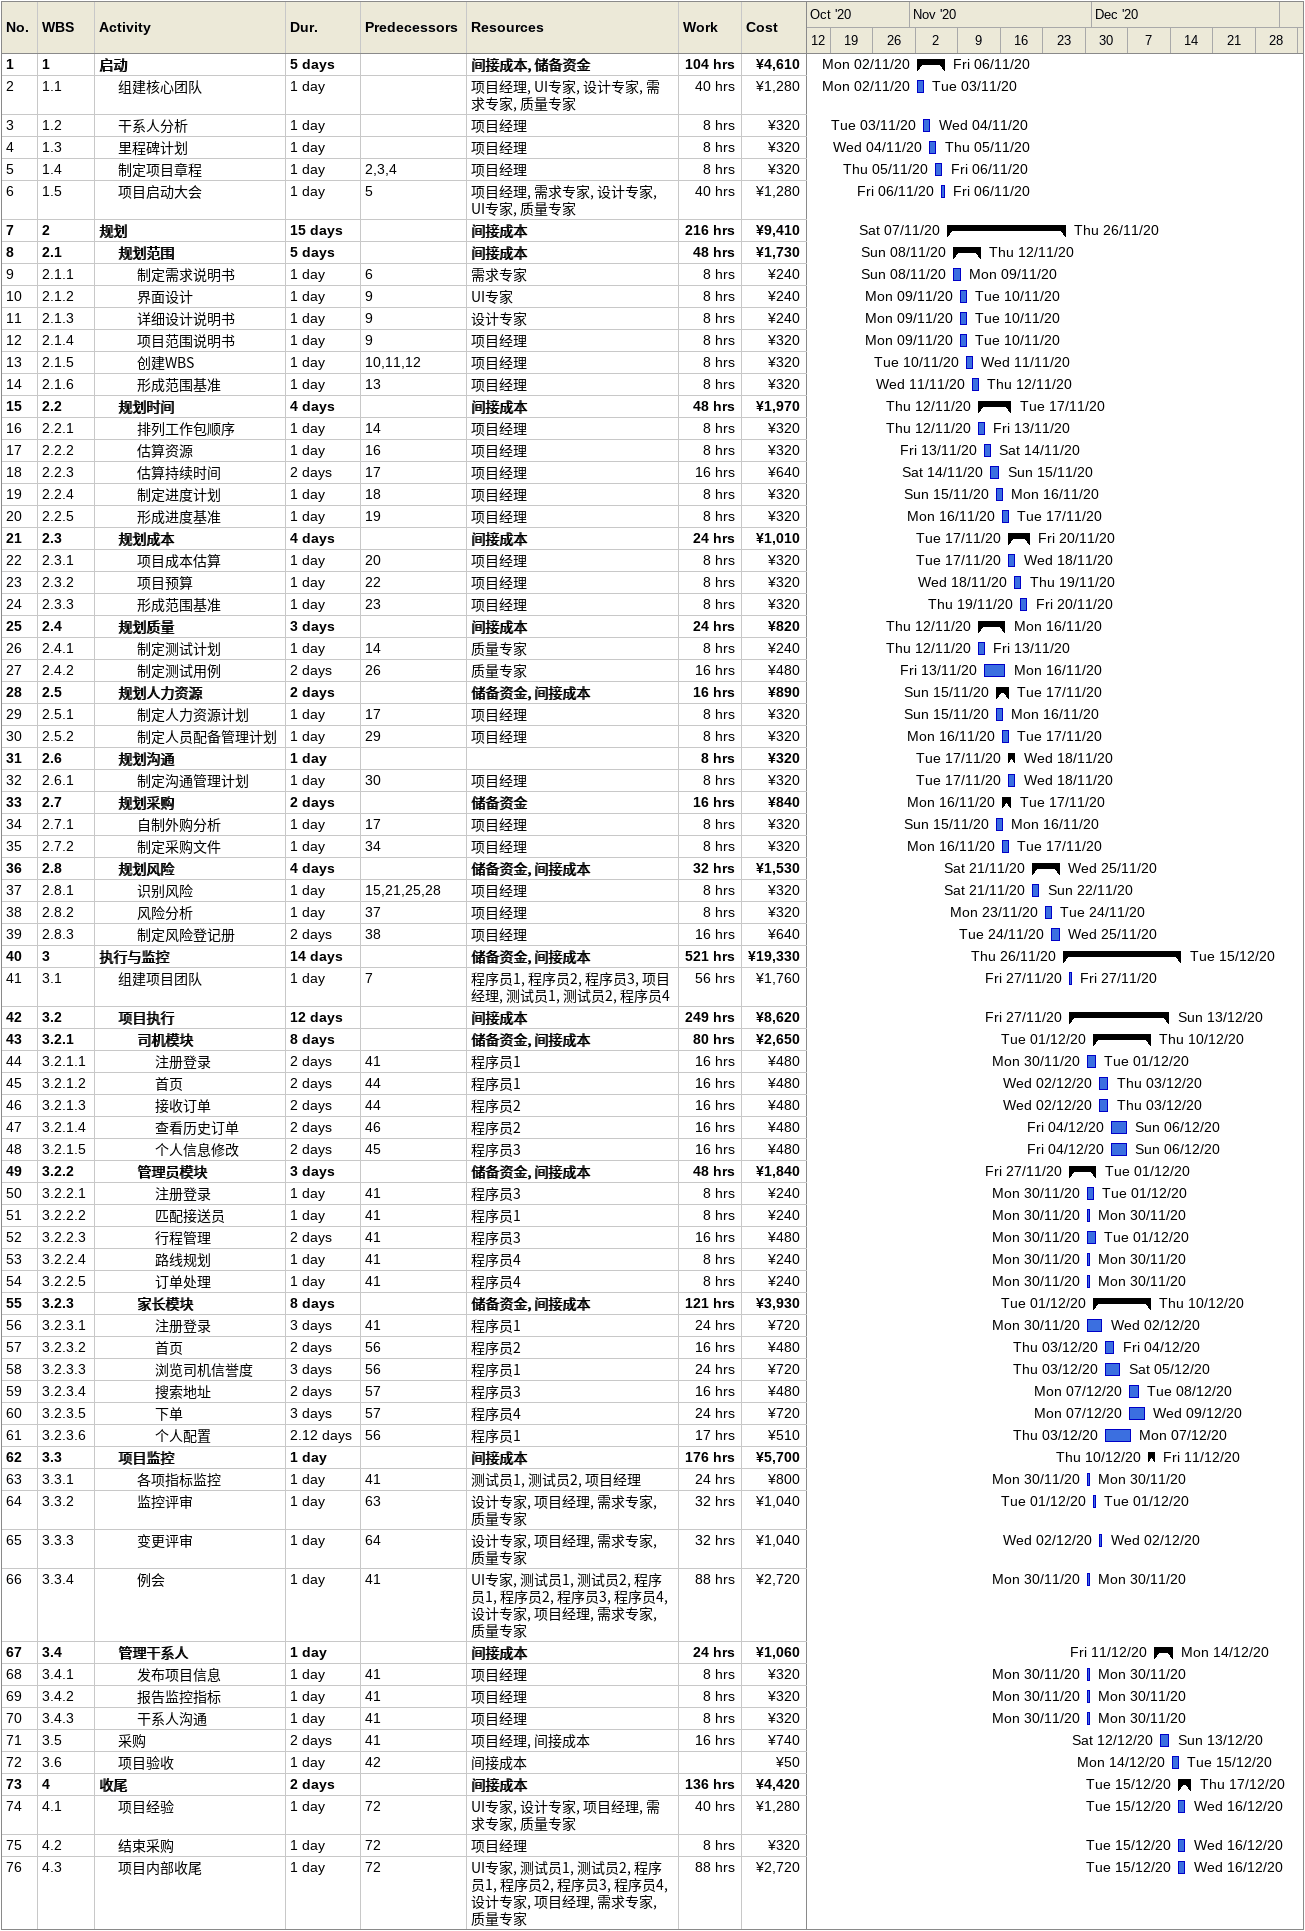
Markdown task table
| ID | WBS | Task | Duration | Start | Finish | Predecessors | Resources | Work (h) | Cost (¥) |
|---|---|---|---|---|---|---|---|---|---|
| 1 | 1 | **启动** | 5d | 2020-11-02 | 2020-11-06 |  | 间接成本, 储备资金 | 104 | 4610 |
| 2 | 1.1 | 组建核心团队 | 1d | 2020-11-02 | 2020-11-03 |  | 项目经理, UI专家, 设计专家, 需求专家, 质量专家 | 40 | 1280 |
| 3 | 1.2 | 干系人分析 | 1d | 2020-11-03 | 2020-11-04 |  | 项目经理 | 8 | 320 |
| 4 | 1.3 | 里程碑计划 | 1d | 2020-11-04 | 2020-11-05 |  | 项目经理 | 8 | 320 |
| 5 | 1.4 | 制定项目章程 | 1d | 2020-11-05 | 2020-11-06 | 2, 3, 4 | 项目经理 | 8 | 320 |
| 6 | 1.5 | 项目启动大会 | 1d | 2020-11-06 | 2020-11-06 | 5 | 项目经理, 需求专家, 设计专家, UI专家, 质量专家 | 40 | 1280 |
| 7 | 2 | **规划** | 15d | 2020-11-07 | 2020-11-26 |  | 间接成本 | 216 | 9410 |
| 8 | 2.1 | **规划范围** | 5d | 2020-11-08 | 2020-11-12 |  | 间接成本 | 48 | 1730 |
| 9 | 2.1.1 | 制定需求说明书 | 1d | 2020-11-08 | 2020-11-09 | 6 | 需求专家 | 8 | 240 |
| 10 | 2.1.2 | 界面设计 | 1d | 2020-11-09 | 2020-11-10 | 9 | UI专家 | 8 | 240 |
| 11 | 2.1.3 | 详细设计说明书 | 1d | 2020-11-09 | 2020-11-10 | 9 | 设计专家 | 8 | 240 |
| 12 | 2.1.4 | 项目范围说明书 | 1d | 2020-11-09 | 2020-11-10 | 9 | 项目经理 | 8 | 320 |
| 13 | 2.1.5 | 创建WBS | 1d | 2020-11-10 | 2020-11-11 | 10, 11, 12 | 项目经理 | 8 | 320 |
| 14 | 2.1.6 | 形成范围基准 | 1d | 2020-11-11 | 2020-11-12 | 13 | 项目经理 | 8 | 320 |
| 15 | 2.2 | **规划时间** | 4d | 2020-11-12 | 2020-11-17 |  | 间接成本 | 48 | 1970 |
| 16 | 2.2.1 | 排列工作包顺序 | 1d | 2020-11-12 | 2020-11-13 | 14 | 项目经理 | 8 | 320 |
| 17 | 2.2.2 | 估算资源 | 1d | 2020-11-13 | 2020-11-14 | 16 | 项目经理 | 8 | 320 |
| 18 | 2.2.3 | 估算持续时间 | 2d | 2020-11-14 | 2020-11-15 | 17 | 项目经理 | 16 | 640 |
| 19 | 2.2.4 | 制定进度计划 | 1d | 2020-11-15 | 2020-11-16 | 18 | 项目经理 | 8 | 320 |
| 20 | 2.2.5 | 形成进度基准 | 1d | 2020-11-16 | 2020-11-17 | 19 | 项目经理 | 8 | 320 |
| 21 | 2.3 | **规划成本** | 4d | 2020-11-17 | 2020-11-20 |  | 间接成本 | 24 | 1010 |
| 22 | 2.3.1 | 项目成本估算 | 1d | 2020-11-17 | 2020-11-18 | 20 | 项目经理 | 8 | 320 |
| 23 | 2.3.2 | 项目预算 | 1d | 2020-11-18 | 2020-11-19 | 22 | 项目经理 | 8 | 320 |
| 24 | 2.3.3 | 形成范围基准 | 1d | 2020-11-19 | 2020-11-20 | 23 | 项目经理 | 8 | 320 |
| 25 | 2.4 | **规划质量** | 3d | 2020-11-12 | 2020-11-16 |  | 间接成本 | 24 | 820 |
| 26 | 2.4.1 | 制定测试计划 | 1d | 2020-11-12 | 2020-11-13 | 14 | 质量专家 | 8 | 240 |
| 27 | 2.4.2 | 制定测试用例 | 2d | 2020-11-13 | 2020-11-16 | 26 | 质量专家 | 16 | 480 |
| 28 | 2.5 | **规划人力资源** | 2d | 2020-11-15 | 2020-11-17 |  | 储备资金, 间接成本 | 16 | 890 |
| 29 | 2.5.1 | 制定人力资源计划 | 1d | 2020-11-15 | 2020-11-16 | 17 | 项目经理 | 8 | 320 |
| 30 | 2.5.2 | 制定人员配备管理计划 | 1d | 2020-11-16 | 2020-11-17 | 29 | 项目经理 | 8 | 320 |
| 31 | 2.6 | **规划沟通** | 1d | 2020-11-17 | 2020-11-18 |  |  | 8 | 320 |
| 32 | 2.6.1 | 制定沟通管理计划 | 1d | 2020-11-17 | 2020-11-18 | 30 | 项目经理 | 8 | 320 |
| 33 | 2.7 | **规划采购** | 2d | 2020-11-16 | 2020-11-17 |  | 储备资金 | 16 | 840 |
| 34 | 2.7.1 | 自制外购分析 | 1d | 2020-11-15 | 2020-11-16 | 17 | 项目经理 | 8 | 320 |
| 35 | 2.7.2 | 制定采购文件 | 1d | 2020-11-16 | 2020-11-17 | 34 | 项目经理 | 8 | 320 |
| 36 | 2.8 | **规划风险** | 4d | 2020-11-21 | 2020-11-25 |  | 储备资金, 间接成本 | 32 | 1530 |
| 37 | 2.8.1 | 识别风险 | 1d | 2020-11-21 | 2020-11-22 | 15, 21, 25, 28 | 项目经理 | 8 | 320 |
| 38 | 2.8.2 | 风险分析 | 1d | 2020-11-23 | 2020-11-24 | 37 | 项目经理 | 8 | 320 |
| 39 | 2.8.3 | 制定风险登记册 | 2d | 2020-11-24 | 2020-11-25 | 38 | 项目经理 | 16 | 640 |
| 40 | 3 | **执行与监控** | 14d | 2020-11-26 | 2020-12-15 |  | 储备资金, 间接成本 | 521 | 19330 |
| 41 | 3.1 | 组建项目团队 | 1d | 2020-11-27 | 2020-11-27 | 7 | 程序员1, 程序员2, 程序员3, 项目经理, 测试员1, 测试员2, 程序员4 | 56 | 1760 |
| 42 | 3.2 | **项目执行** | 12d | 2020-11-27 | 2020-12-13 |  | 间接成本 | 249 | 8620 |
| 43 | 3.2.1 | **司机模块** | 8d | 2020-12-01 | 2020-12-10 |  | 储备资金, 间接成本 | 80 | 2650 |
| 44 | 3.2.1.1 | 注册登录 | 2d | 2020-11-30 | 2020-12-01 | 41 | 程序员1 | 16 | 480 |
| 45 | 3.2.1.2 | 首页 | 2d | 2020-12-02 | 2020-12-03 | 44 | 程序员1 | 16 | 480 |
| 46 | 3.2.1.3 | 接收订单 | 2d | 2020-12-02 | 2020-12-03 | 44 | 程序员2 | 16 | 480 |
| 47 | 3.2.1.4 | 查看历史订单 | 2d | 2020-12-04 | 2020-12-06 | 46 | 程序员2 | 16 | 480 |
| 48 | 3.2.1.5 | 个人信息修改 | 2d | 2020-12-04 | 2020-12-06 | 45 | 程序员3 | 16 | 480 |
| 49 | 3.2.2 | **管理员模块** | 3d | 2020-11-27 | 2020-12-01 |  | 储备资金, 间接成本 | 48 | 1840 |
| 50 | 3.2.2.1 | 注册登录 | 1d | 2020-11-30 | 2020-12-01 | 41 | 程序员3 | 8 | 240 |
| 51 | 3.2.2.2 | 匹配接送员 | 1d | 2020-11-30 | 2020-11-30 | 41 | 程序员1 | 8 | 240 |
| 52 | 3.2.2.3 | 行程管理 | 2d | 2020-11-30 | 2020-12-01 | 41 | 程序员3 | 16 | 480 |
| 53 | 3.2.2.4 | 路线规划 | 1d | 2020-11-30 | 2020-11-30 | 41 | 程序员4 | 8 | 240 |
| 54 | 3.2.2.5 | 订单处理 | 1d | 2020-11-30 | 2020-11-30 | 41 | 程序员4 | 8 | 240 |
| 55 | 3.2.3 | **家长模块** | 8d | 2020-12-01 | 2020-12-10 |  | 储备资金, 间接成本 | 121 | 3930 |
| 56 | 3.2.3.1 | 注册登录 | 3d | 2020-11-30 | 2020-12-02 | 41 | 程序员1 | 24 | 720 |
| 57 | 3.2.3.2 | 首页 | 2d | 2020-12-03 | 2020-12-04 | 56 | 程序员2 | 16 | 480 |
| 58 | 3.2.3.3 | 浏览司机信誉度 | 3d | 2020-12-03 | 2020-12-05 | 56 | 程序员1 | 24 | 720 |
| 59 | 3.2.3.4 | 搜索地址 | 2d | 2020-12-07 | 2020-12-08 | 57 | 程序员3 | 16 | 480 |
| 60 | 3.2.3.5 | 下单 | 3d | 2020-12-07 | 2020-12-09 | 57 | 程序员4 | 24 | 720 |
| 61 | 3.2.3.6 | 个人配置 | 2.12d | 2020-12-03 | 2020-12-07 | 56 | 程序员1 | 17 | 510 |
| 62 | 3.3 | **项目监控** | 1d | 2020-12-10 | 2020-12-11 |  | 间接成本 | 176 | 5700 |
| 63 | 3.3.1 | 各项指标监控 | 1d | 2020-11-30 | 2020-11-30 | 41 | 测试员1, 测试员2, 项目经理 | 24 | 800 |
| 64 | 3.3.2 | 监控评审 | 1d | 2020-12-01 | 2020-12-01 | 63 | 设计专家, 项目经理, 需求专家, 质量专家 | 32 | 1040 |
| 65 | 3.3.3 | 变更评审 | 1d | 2020-12-02 | 2020-12-02 | 64 | 设计专家, 项目经理, 需求专家, 质量专家 | 32 | 1040 |
| 66 | 3.3.4 | 例会 | 1d | 2020-11-30 | 2020-11-30 | 41 | UI专家, 测试员1, 测试员2, 程序员1, 程序员2, 程序员3, 程序员4, 设计专家, 项目经理, 需求专家, 质量专家 | 88 | 2720 |
| 67 | 3.4 | **管理干系人** | 1d | 2020-12-11 | 2020-12-14 |  | 间接成本 | 24 | 1060 |
| 68 | 3.4.1 | 发布项目信息 | 1d | 2020-11-30 | 2020-11-30 | 41 | 项目经理 | 8 | 320 |
| 69 | 3.4.2 | 报告监控指标 | 1d | 2020-11-30 | 2020-11-30 | 41 | 项目经理 | 8 | 320 |
| 70 | 3.4.3 | 干系人沟通 | 1d | 2020-11-30 | 2020-11-30 | 41 | 项目经理 | 8 | 320 |
| 71 | 3.5 | 采购 | 2d | 2020-12-12 | 2020-12-13 | 41 | 项目经理, 间接成本 | 16 | 740 |
| 72 | 3.6 | 项目验收 | 1d | 2020-12-14 | 2020-12-15 | 42 | 间接成本 |  | 50 |
| 73 | 4 | **收尾** | 2d | 2020-12-15 | 2020-12-17 |  | 间接成本 | 136 | 4420 |
| 74 | 4.1 | 项目经验 | 1d | 2020-12-15 | 2020-12-16 | 72 | UI专家, 设计专家, 项目经理, 需求专家, 质量专家 | 40 | 1280 |
| 75 | 4.2 | 结束采购 | 1d | 2020-12-15 | 2020-12-16 | 72 | 项目经理 | 8 | 320 |
| 76 | 4.3 | 项目内部收尾 | 1d | 2020-12-15 | 2020-12-16 | 72 | UI专家, 测试员1, 测试员2, 程序员1, 程序员2, 程序员3, 程序员4, 设计专家, 项目经理, 需求专家, 质量专家 | 88 | 2720 |
